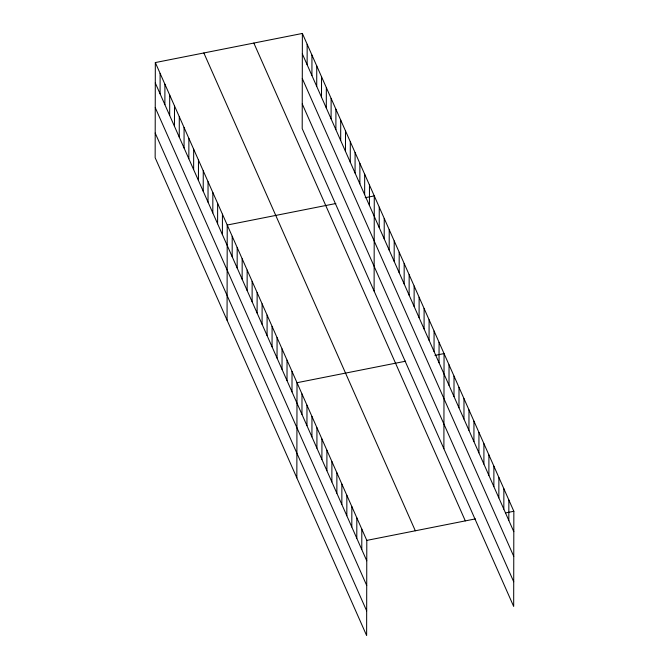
<?xml version="1.0" encoding="UTF-8"?>
<svg xmlns="http://www.w3.org/2000/svg" width="669" height="669" viewBox="0 0 669 669"><rect width="100%" height="100%" fill="white"/><g stroke="black" fill="none" stroke-linecap="round" stroke-linejoin="round"><path stroke-width="1" d="M155.325 62.568L155.158 157.725L366.629 635.55L366.796 540.393L155.325 62.568L302.371 33.45L513.842 511.275L513.675 606.432L302.204 128.607L302.371 33.45M160.083 93.811L160.117 73.406M164.875 104.64L164.917 84.235M169.675 115.469L169.709 95.065M174.467 126.299L174.5 105.894M179.259 137.128L179.292 116.724M184.05 147.966L184.084 127.553M188.842 158.796L188.884 138.383M193.634 169.625L193.675 149.22M198.434 180.454L198.467 160.05M203.225 191.284L203.259 170.879M208.017 202.113L208.051 181.709M212.809 212.943L212.851 192.538M217.601 223.781L217.642 203.368M222.401 234.61L222.434 214.197M227.059 320.183L227.226 225.035L335.855 203.518M232.176 256.704L232.21 236.291M237.161 267.968L237.194 247.555M242.145 279.224L242.178 258.819M247.129 290.488L247.162 270.084M252.113 301.752L252.146 281.348M257.097 313.017L257.139 292.612M262.081 324.281L262.123 303.868M267.065 335.545L267.107 315.132M272.057 346.801L272.091 326.397M277.041 358.066L277.075 337.661M282.025 369.33L282.059 348.925M287.009 380.594L287.043 360.19M291.993 391.858L292.027 371.454M296.844 477.867L297.011 382.71L405.64 361.201M301.962 414.387L301.995 393.974M307.13 64.684L307.163 44.279M306.946 425.643L306.979 405.238M311.921 75.522L311.955 55.109M311.93 436.907L311.963 416.503M316.713 86.351L316.746 65.938M316.914 448.171L316.947 427.767M321.505 97.181L321.538 76.776M321.898 459.436L321.94 439.031M326.296 108.01L326.338 87.606M326.882 470.7L326.924 450.287M331.096 118.839L331.13 98.435M331.866 481.964L331.908 461.551M335.888 129.669L335.922 109.264M336.858 493.22L336.892 472.816M340.68 140.507L340.713 120.094M341.842 504.485L341.876 484.08M345.472 151.336L345.505 130.923M346.826 515.749L346.86 495.344M350.263 162.166L350.305 141.753M351.81 527.013L351.844 506.609M355.063 172.995L355.097 152.591M356.794 538.277L356.828 517.865M359.855 183.824L359.889 163.42M361.778 549.542L361.812 529.129M364.647 194.654L364.68 174.249M369.439 205.483L369.472 185.079M374.105 291.065L374.272 195.908L365.174 197.715M379.214 227.577L379.256 207.173M384.198 238.841L384.24 218.437M389.191 250.106L389.224 229.701M394.175 261.37L394.208 240.965M399.159 272.634L399.192 252.221M404.143 283.899L404.176 263.486M409.127 295.154L409.16 274.75M414.111 306.419L414.144 286.014M419.095 317.683L419.129 297.279M424.079 328.947L424.113 308.543M429.063 340.212L429.097 319.799M434.047 351.476L434.081 331.063M439.031 362.732L439.073 342.327M443.89 448.748L444.057 353.592L434.959 355.39M448.999 385.26L449.041 364.856M453.992 396.525L454.025 376.12M458.976 407.789L459.009 387.376M463.96 419.053L463.993 398.64M468.944 430.318L468.977 409.905M473.928 441.573L473.961 421.169M478.912 452.838L478.945 432.433M483.896 464.102L483.93 443.698M488.88 475.366L488.914 454.962M493.864 486.631L493.898 466.218M498.848 497.895L498.882 477.482M503.832 509.151L503.874 488.746M508.816 520.415L508.858 500.011M366.796 540.393L475.425 518.885M505.756 512.872L513.842 511.275M302.329 53.855L513.8 531.679M302.288 78.524L513.759 556.349M302.246 103.938L513.717 581.762M253.844 43.059L465.315 520.883M203.853 52.96L415.324 530.785M155.292 82.981L366.763 560.798M155.25 107.642L366.721 585.467M155.2 133.064L366.679 610.881"/></g></svg>
